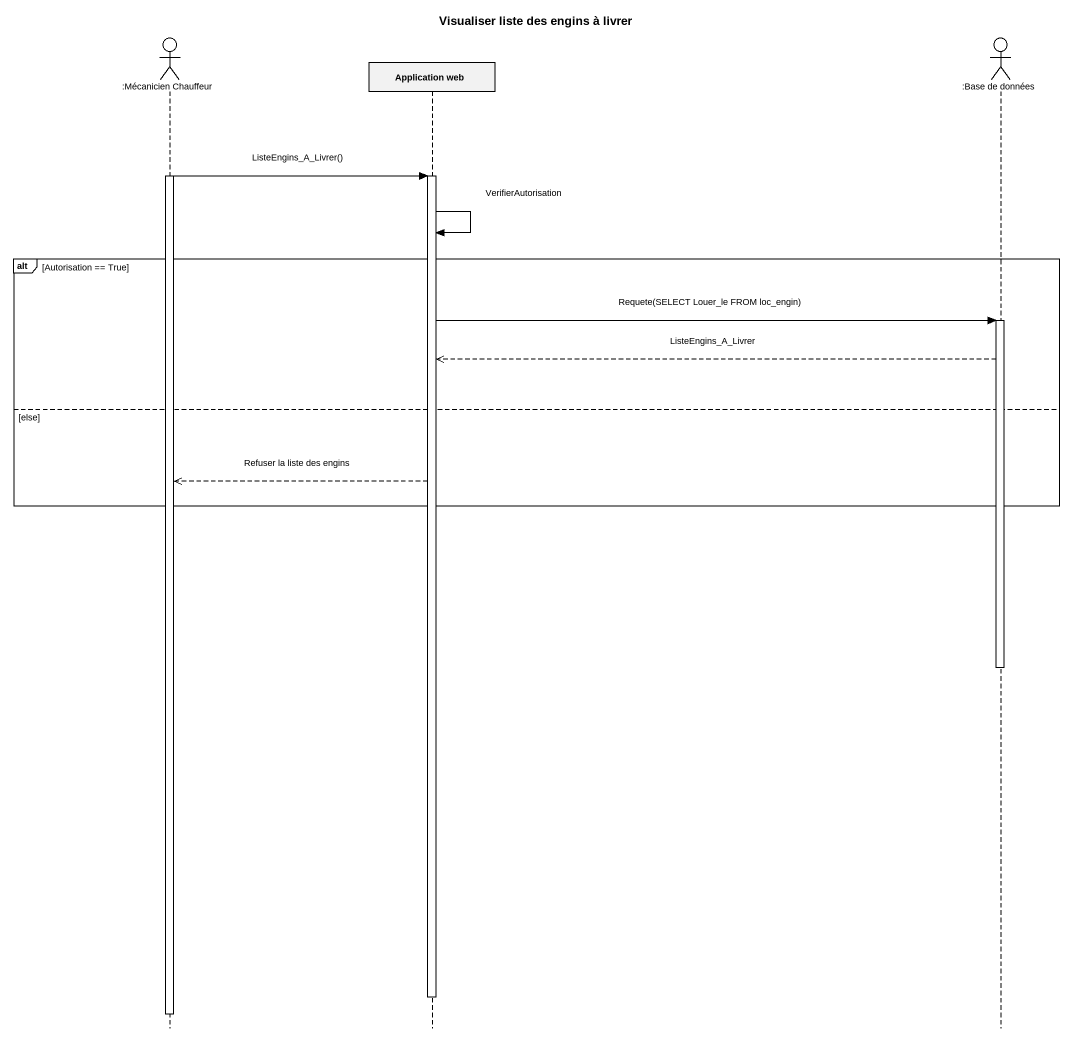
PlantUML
@startuml
title Visualiser liste des engins à livrer
hide footbox
actor ":Mécanicien Chauffeur" as Mécanicien_Chauffeur
participant "Application web" as Application_web
actor ":Base de données" as Base_de_données

activate Mécanicien_Chauffeur
Mécanicien_Chauffeur -> Application_web : ListeEngins_A_Livrer()
activate Application_web
Application_web -> Application_web : VerifierAutorisation
alt Autorisation == True
  Application_web -> Base_de_données : Requete(SELECT Louer_le FROM loc_engin)
  activate Base_de_données
  Base_de_données -->> Application_web : ListeEngins_A_Livrer
else else
  Application_web -->> Mécanicien_Chauffeur : Refuser la liste des engins
end
deactivate Base_de_données
deactivate Application_web
deactivate Mécanicien_Chauffeur
@enduml
